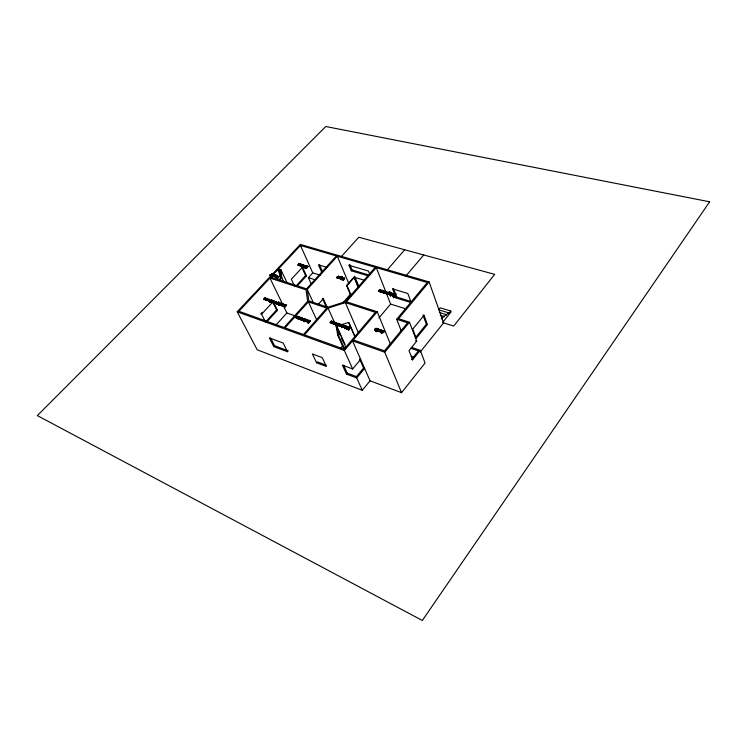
<?xml version="1.0" encoding="UTF-8"?>
<svg xmlns="http://www.w3.org/2000/svg" width="747" height="747" viewBox="0 0 747 747"><rect width="100%" height="100%" fill="white"/><g stroke="black" fill="none" stroke-linecap="round" stroke-linejoin="round"><path stroke-width="1.12" d="M347.915 328.96L349.633 328.643L349.12 326.981C350.539 329.138 345.842 329.147 349.148 328.241M349.531 327.121L349.652 328.437L350.343 327.391L350.773 327.784L348.774 330.109L348.345 329.726L349.512 328.363L347.794 328.68M341.622 324.525C342.07 325.72 339.194 326.822 339.932 325.104M338.195 277.202L338.447 278.145A0.962 0.607 -23.1 0 0 339.045 278.061L340.044 276.754M306.802 267.249L305.43 267.389L306.802 267.249L306.7 265.885L307.185 266.268L306.279 265.755L304.804 267.165M383.211 292.74C386.358 289.276 382.884 294.551 384.275 291.498A0.943 0.616 -21.5 0 1 384.873 291.423L385.471 292.03L384.416 293.113A0.952 0.626 -21.5 0 1 383.818 293.188L383.463 293.076M307.064 265.997C309.519 266.586 303.833 270.582 306.998 267.071L305.43 267.389M304.748 265.717C303.394 267.8 301.284 267.249 304.617 265.577C303.73 263.467 300.005 268.911 302.115 266.399C301.209 266.838 300.92 265.857 301.695 265.428M334.619 323.918L335.73 322.629A0.952 0.626 -24.1 0 1 336.327 322.555C337.868 322.835 335.711 325.225 335.104 324.105C335.44 322.302 337.84 323.46 335.786 324.319A0.962 0.635 -24.2 0 1 335.188 324.385L334.843 324.273M300.313 319.165L300.509 318.661M300.443 319.445C303.758 315.972 299.752 321.322 301.564 318.185A0.943 0.607 -25.4 0 1 302.143 318.119M298.595 318.567L299.724 317.316A0.934 0.607 -25.5 0 1 300.294 317.242L300.77 318.493M273.86 275.428L273.757 274.438L273.075 275.858C271.74 276.838 273.747 276.623 275.195 274.887C272.524 278.015 276.894 275.41 275.914 275.12M278.351 276.857L279.322 276.213L277.604 278.472L276.857 277.445L278.351 276.857L276.558 277.324L277.529 278.145M265.727 300.238C264.858 299.79 269.032 297.539 265.008 299.463C267.856 296.839 264.177 299.342 265.587 299.967M379.056 290.583L378.832 291.059L379.569 291.078L380.886 289.985L379.084 291.423L379.962 289.948L379.532 289.565L378.402 291.013L380.681 292.18C384.798 287.418 378.888 293.272 380.102 290.9M379.467 291.265L380.522 291.909M330.697 321.901C330.109 323.955 334.497 319.062 331.313 322.704C329.24 323.096 333.386 318.894 330.081 322.228C331.911 325.636 335.87 317.634 332.256 323.572M331.08 322.62L332.116 323.292M298.006 318.063L297.437 318.315L298.398 316.625L296.466 317.97L297.558 316.56L297.138 316.186L295.933 317.643L298.062 318.848C302.376 314.048 296.204 319.94 297.567 317.55M296.933 317.914L297.269 318.624L297.801 318.287M284.504 304.412C281.283 305.803 285.41 308.119 285.587 305.009C285.093 305 281.843 307.045 284.504 304.412C282.562 306.121 284.299 306.961 285.457 304.729M284.009 305.999L285.111 306.896C289.35 302.218 283.318 307.951 284.626 305.635M265.269 299.005L264.233 299.416L265.306 298.072L264.905 297.708L263.7 299.202L265.474 299.706M264.662 299.351L265.615 299.967M343.228 325.347C341.472 327.41 339.988 326.56 342.901 325.113C343.891 327.233 339.726 326.925 341.79 324.945C340.455 323.442 340.174 324.543 341.37 325.272M393.249 294.243C391.596 300.546 396.368 289.509 391.363 295.233C392.978 295.859 394.323 293.132 391.363 295.233M393.165 296.036L393.716 293.926M392.819 295.933L393.361 294.533M340.893 279.107L341.444 277.174L342.322 276.633L341.556 277.454C339.596 281.899 341.734 275.064 340.576 279.005M271.03 275.475C273.505 275.83 269.9 276.455 272.057 273.972L272.916 273.449L272.188 274.242C270.041 278.519 272.478 271.936 271.161 275.736M281.918 304.944C280.779 308.66 283.608 302.255 283.113 304.692C281.75 305.738 284.906 303.702 282.627 303.768L281.442 305.215L282.777 305.7M268.042 300.033C264.671 302.414 268.248 296.792 268.322 299.874M339.81 324.824C339.082 326.514 341.706 325.16 340.567 325.944A1.008 0.663 -24 0 1 339.95 326.028C338.372 325.58 340.744 323.806 341.192 325.533M340.072 276.922C336.972 275.848 342.126 278.5 338.316 277.062C339.997 279.462 336.832 277.361 339.343 277.632M279.005 303.515C277.931 301.293 280.601 304.804 277.856 303.123C280.162 307.857 279.611 297.577 276.969 304.104M270.965 301.676C274.737 299.379 269.378 303.133 271.843 301.414C272.422 298.921 273.439 301.452 271.096 301.891A1.046 0.654 -26.1 0 1 270.638 301.62L270.769 301.891A1.046 0.654 -26.1 0 0 271.226 302.161C278.687 298.221 269.284 304.374 273.533 301.9M272.795 301.872C271.945 303.049 275.036 302.049 272.795 301.872C272.72 300.518 271.544 302.47 272.627 302.423A0.952 0.598 -26 0 0 273.215 302.348L274.065 301.424L271.731 300.042C270.816 300.425 268.761 303.749 270.769 301.891M298.996 265.643C296.139 265.549 300.49 262.085 298.576 264.699C298.016 266.922 300.387 263.037 301.517 264.391C301.807 265.708 298.398 265.25 300.621 265.381C301.704 265.82 298.483 266.053 299.734 264.83M300.985 265.045L299.855 264.699C301.265 267.445 300.686 262.234 301.106 265.316M339.605 324.693C336.113 327.391 341.594 321.742 338.046 325.178M341.64 325.468L340.697 326.224A1.008 0.663 -24 0 1 340.072 326.308L339.801 325.253L340.884 325.468M341.071 325.253L341.202 324.581L340.202 324.45M306.494 320.902L306.195 321.658L307.157 321.976L307.278 321.425L306.429 321.593L306.093 320.939L307.194 319.679L308.306 320.416L306.672 321.126L307.96 321.173L308.222 320.211M389.766 293.87C389.318 297.306 394.313 288.594 390.448 295.196M381.101 331.08L381.325 330.548L380.494 330.491L379.112 331.649L380.41 329.67L380.494 330.491M370.064 380.811L362.286 390.317L356.721 377.963L364.611 368.411L363.584 368.028L359.615 359.008L360.652 359.382L352.668 368.962L344.358 350.511L352.519 340.884L370.064 380.811L401.559 392.67L425.08 362.995L420.234 350.334L411.644 347.402M282.889 304.3C285.868 304.739 280.433 305.196 282.553 305.971M339.521 277.426L339.549 276.754L338.793 276.988M382.305 331.388L382.128 330.267L382.8 330.818L381.343 333.031L381.754 332.546L380.923 331.715L381.026 332.929M412.232 358.597L418.395 350.913L410.887 348.345M438.863 309.566L440.272 307.829L450.73 311.032L448.611 313.675L448.303 312.769L438.881 309.865M411.541 359.447L412.624 359.83L420.234 350.334M442.541 322.536L451.039 311.938L450.73 311.032M420.262 351.996L443.597 322.872L429.114 281.927L300.331 244.418L237.191 311.807L257.211 349.783L362.286 390.317M441.262 318.932L443.41 316.261L440.263 315.281M439.581 312.563L445.856 314.515L443.727 317.167L443.41 316.261M448.303 312.769L446.174 315.411L445.856 314.515M415.211 337.952L416.275 338.307L427.415 324.562L424.025 315.327L422.951 314.991M429.114 281.927L398.553 318.689L409.468 322.218L416.705 341.118L409.011 350.632L412.624 359.83M296.587 317.214C295.775 318.726 298.445 316.663 298.398 316.625M331.715 322.256L331.472 322.751L332.191 322.779M415.911 337.093L426.36 324.217L423.334 316.018M276.231 276.455C279.929 274.821 272.627 279.303 276.829 275.41C275.876 277.875 279.023 275.438 276.679 275.568M303.824 319.716C303.235 321.593 305.868 318.017 306.672 319.856C305.934 322.601 303.291 320.846 305.85 321.275M424.025 315.327L412.764 329.11L416.275 338.307M401.559 392.67L384.77 352.229L409.468 322.218M275.615 276.343L275.54 276.941L276.586 276.894M273.85 301.975L273.878 301.069L272.963 300.957M277.725 303.263L278.052 304.515A0.962 0.607 -25.9 0 0 278.64 304.431L279.733 303.235L278.36 303.03M363.584 368.028L356.478 376.609L347.252 373.127L343.611 365.162M401.26 330.902L396.685 319.277L427.284 282.506L376.292 267.613L346.44 301.788L377.226 311.77L390.41 344.143M305.56 266.352C305.121 265.344 305.756 265.036 305.178 266.38M380.69 330.249L381.773 330.622L380.615 332.163L380.176 331.761L381.241 330.323L380.41 329.67M380.288 332.051L381.652 330.333L380.578 329.969M382.053 330.818C383.874 330.211 383.342 334.348 382.492 332.294A1.298 0.878 -22.2 0 0 382.772 332.62C383.79 331.537 384.985 330.865 383.977 330.828A0.952 0.644 -22.2 0 0 383.482 330.846C379.196 335.552 384.462 331.313 384.518 331.836M381.512 331.911L382.417 330.762L381.932 330.529M356.721 377.963L346.459 374.079L347.252 373.127M378.001 328.857C373.108 335.664 381.035 324.749 376.264 330.445L376.236 331.425L375.75 331.014L376.367 330.846L375.75 331.014M378.916 329.408L379.709 329.819L378.617 330.996L377.749 330.8L379.327 329.847L378.57 330.977A0.971 0.654 -22.4 0 1 377.982 331.061A1.13 0.756 -22.4 0 1 377.431 330.753C374.891 333.321 379.896 328.745 378.477 329.016M376.609 331.659L378.794 329.128M379.112 331.649L380.737 329.772M375.872 331.304L376.488 331.126M377.683 328.755L376.703 330.837M264.354 298.688C263.43 300.079 266.137 298.268 266.091 298.118M378.878 317.989L390.625 304.076L376.292 267.613M396.078 297.941L392.567 288.856L407.825 293.496L411.252 302.638L396.078 297.941L396.797 297.082L393.688 289.005M392.81 296.372C393.38 295.635 393.015 297.754 393.296 295.831C398.553 290.742 390.279 299.771 395.088 294.598M392.913 296.662L393.52 296.494M393.725 296.214L394.976 294.318M393.977 297.091C400.215 286.661 389.252 305.131 395.452 294.458M393.66 296.989L395.555 294.748M390.177 294.635L389.122 294.402L390.233 292.852L389.532 294.972L391.699 293.31M390.55 292.955C388.449 294.738 390.812 295.681 391.391 293.207M405.714 276.185L423.736 254.97M390.308 295.607C391.858 295.485 389.682 295.812 390.774 295.999M390.802 295.056C395.023 291.255 389.691 295.989 391.223 295.438M390.42 295.887L390.55 295.317M390.905 295.345L392.166 293.45M391.111 295.158L392.483 293.543M377.226 311.77L353.331 339.932L384.49 350.857L407.582 322.816L396.685 319.277M298.455 264.429L297.969 265.278L298.753 265.129M385.275 293.599C383.155 293.571 389.579 288.744 385.583 293.702M384.742 292.824L385.667 293.141L386.526 291.713M386.843 291.816L385.163 293.319M340.399 348.494L342.649 345.842M387.105 294.169C389 289.929 390.849 294.869 387.665 293.973C388.459 290.985 391.045 294.337 388.01 294.486A1.074 0.7 -21.3 0 1 387.478 294.197C385.312 292.572 391.521 291.181 389.747 292.507C387.833 292.992 388.888 291.647 390.308 292.45M390.074 292.731L390.205 292.17M306.046 320.332L305.43 319.072M379.84 289.659L378.524 291.293L379.588 291.554M346.711 329.053C348.335 328.624 345.936 329.913 347.308 328.876M347.224 328.484C351.613 324.553 346.094 329.408 347.654 328.876M346.832 329.334L347.43 329.156M347.346 328.764L348.653 326.822M347.532 328.596L348.961 326.925M380.886 289.985L379.99 291.666L380.606 291.395M380.681 292.18L380.41 291.629M380.372 292.086L381.932 290.303M348.466 330.006L350.651 327.503M343.825 327.214L344.087 326.915A1.27 0.84 -23.8 0 0 344.367 327.233C346.085 327.578 343.769 326.196 345.067 325.832C346.701 325.72 346.636 326.934 345.189 326.047C346.907 328.419 342.154 328.549 345.525 326.803M343.956 327.494L344.087 326.915M347.215 326.57L347.962 326.971L346.813 328.101A0.952 0.635 -23.8 0 1 346.244 328.185A1.111 0.738 -23.8 0 1 345.721 327.886C343.2 330.463 348.167 325.804 346.785 326.178M344.909 328.783L347.094 326.28M346.038 327.933C347.962 324.926 347.925 329.1 346.038 327.933C346.431 328.596 348.317 325.888 346.869 326.971M316.607 362.79L312.358 353.938L322.209 357.608L326.411 366.497L316.607 362.79L317.4 361.865L326.112 365.152M274.41 275.727L273.916 276.577L274.924 276.96L276.829 275.41M340.324 324.73L341.65 324.684M343.919 325.431C343.872 323.89 340.567 329.931 342.201 326.532M341.612 327.644L343.788 325.15M336.953 324.87C334.609 325.365 338.279 323.283 336.449 322.835A0.952 0.626 -24.1 0 0 335.851 322.909L334.74 324.198A0.952 0.626 -24.2 0 0 334.964 324.553L335.31 324.665A0.962 0.635 -24.2 0 0 335.917 324.6C342.229 321.761 335.235 324.814 337.046 325.225M336.094 324.88L336.299 324.357M336.738 325.122L338.354 323.292M338.951 323.712L339.978 324.077L338.811 325.356A0.952 0.626 -24.1 0 1 338.242 325.44A1.102 0.728 -24 0 1 337.719 325.132C335.216 327.7 340.165 323.077 338.793 323.442M336.925 326.028L339.091 323.544M387.404 269.751L404.687 249.769M331.957 323.47L333.564 321.649M331.528 320.958L330.165 322.62L331.201 322.9M332.546 321.303L331.985 323.012M342.556 303.235L350.875 293.739M350.997 294.972L347.028 285.615L354.405 277.258L358.719 287.67M328.054 308.119L304.468 334.88L344.134 349.166L375.396 312.358L345.366 302.591L328.054 308.119L337.635 329.502M280.162 303.936C281.722 300.331 278.192 308.688 281.89 304.02M350.959 295.868L346.552 285.466L353.929 277.109L364.648 280.368M342.64 279.639L344.647 278.061L343.181 279.294L343.601 279.938L343.676 279.453M307.484 319.781L306.335 321.07L307.26 321.415M343.125 279.798L342.079 279.686M351.305 270.787L352.042 269.956L349.783 264.485L349.036 265.316L351.305 270.787L368.514 275.951M306.672 321.126L307.39 321.696M306.858 320.911C309.305 319.044 305.616 321.789 307.979 320.827M343.359 279.929L341.874 279.92M344.647 278.061L343.601 279.938M310.36 321.014C304.636 328.036 312.61 316.158 307.783 322.013C308.595 323.488 308.408 320.342 309.669 320.93M308.053 323.18L310.229 320.734M302.638 320.444L302.218 320.071L302.638 320.444L303.945 318.558L301.601 319.837A0.952 0.616 -25.4 0 1 300.985 319.903L300.649 319.791M302.348 320.342L303.945 318.558M304.356 318.698C301.088 319.931 305.504 321.201 303.357 320.706C305.504 316.56 303.133 321.21 304.346 320.276M318.026 304.645L323.358 298.66L322.415 298.352L326.588 307.633M304.748 321.789C310.294 315.617 301.209 324.179 304.15 320.51M303.553 321.602L305.719 319.165M304.627 321.135L304.692 320.64L305.654 321.499M305.831 319.781L305.925 319.258M305.234 320.827L305.999 319.539M273.785 346.589L269.34 337.915L283.206 343.078L287.586 351.818L273.785 346.589L274.569 345.712L270.638 337.989M337.345 277.725C334.693 277.837 339.988 276.185 338.391 276.147M336.533 277.753L336.645 277.202M337.439 278.043L337.233 277.445L337.439 278.043C337.933 274.653 341.902 277.286 339.166 278.342A0.962 0.607 -23.1 0 1 338.568 278.426L338.036 278.061L338.438 277.342M337.149 277.949L338.68 276.231M302.218 320.071L301.853 319.557M297.427 316.289L296.064 317.923L297.063 318.194M298.062 318.848L299.37 316.961M308.362 301.891L285.027 327.877L303.487 334.525L326.841 308.053L308.362 301.891L316.588 319.707M341.687 256.202L358.812 237.229L494.682 274.364L453.681 326.065L443.597 322.872M307.25 289.416L337.308 256.23L375.293 267.323L345.207 301.732L327.914 307.26L308.866 300.92L307.25 289.416L313.488 303.011M275.428 325.655L286.885 312.993L295.485 315.99M266.726 322.013L277.473 310.238L273.215 301.592L261.581 314.226L260.703 313.917L262.253 312.227M282.291 304.953L283.468 304.636L282.095 305.159M311.443 284.411L308.38 277.651L312.741 272.87L320.482 275.269M284.644 304.683L283.169 306.009L284.14 306.27M285.111 306.896L284.85 306.354M284.831 306.802L286.4 305.056M278.64 304.449L279.49 304.683L278.836 304.234M279.966 303.413C282.086 302.395 277.595 306.746 279.154 304.627M296.008 286.054L305.588 275.578L306.475 275.858L296.886 286.344M279.35 304.412L280.05 302.908M281.871 303.852C281.582 303.431 280.984 304.402 280.536 305.103A1.205 0.756 -25.8 0 1 280.246 304.757L280.097 304.477A1.205 0.756 -25.8 0 0 280.33 304.776C280.863 304.468 281.815 302.32 281.787 303.674C281.302 303.889 280.218 306.279 279.817 304.571M278.874 305.346L279.565 304.991M265.848 321.696L276.586 309.93L277.473 310.238M305.887 268.285L308.184 266.576M273.972 303.646C276.147 303.245 272.244 303.039 274.485 301.583C278.033 300.425 273.617 304.262 274.382 304.01M276.026 301.825C274.102 300.527 273.785 304.655 275.578 301.629C274.681 300.994 272.982 303.487 274.681 302.871M306.018 268.556L308.063 266.296M274.102 303.917L276.362 301.853M276.558 303.74C275.4 304.515 277.641 301.48 278.622 302.75M276.11 303.796L276.297 303.291M276.698 304.01L278.267 302.274M277.996 303.394L277.921 304.244A0.962 0.607 -25.9 0 0 278.5 304.16C279.257 302.787 276.567 304.487 278.818 303.712M269.872 302.46L272.001 300.135L271.787 300.78M306.279 265.755L306.681 266.109L305.318 267.594L304.617 267.379C303.861 268.229 303.543 266.464 304.412 266.81L304.795 267.753M303.833 267.137L303.898 266.651M304.412 266.81L304.869 265.624M272.711 301.583L272.272 302.32L272.767 302.694A0.952 0.598 -26 0 0 273.346 302.619L274.438 301.424L273.085 301.228M303.945 267.715L305.439 266.072L304.991 265.895M304.683 267.165L304.804 267.435M304.552 268.005L306.559 265.839M299.977 264.97C298.557 266.726 302.264 265.82 302.199 264.503C300.061 267.743 304.048 265.353 303.207 264.812M301.993 266.119C300.163 266.502 302.61 263.476 300.229 264.363M302.47 264.587L301.433 265.727L302.19 265.913M269.975 301.396C268.098 302.04 271.693 298.249 268.518 299.939C266.483 302.572 272.72 300.014 271.058 299.808M269.181 301.414L269.293 300.873M269.63 301.349L269.9 301.452M301.433 267.137L303.478 264.896M269.76 301.62L271.329 299.902M302.563 266.642L302.703 266.091M303.525 265.605L304.711 265.605M265.176 297.801L263.85 299.37L264.793 299.622M265.456 300.145L267.015 298.427M299.23 263.598C296.634 266.8 299.995 263.075 300.583 264.354M298.725 265.558L300.238 263.896M280.9 269.742L281.834 277.893L279.723 280.162L306.541 288.856L336.365 255.95L300.481 245.474L278.482 268.976L280.9 269.742L287.231 283.132M274.532 276.595L276.185 275.204M276.558 275.326C279.817 276.287 274.541 276.848 276.698 277.156M277.408 277.875C280.05 276.782 276.11 277.156 277.296 278.071M277.482 278.201L279.322 276.213M271.385 275.587L273.299 274.28L273.673 274.933M271.478 275.83L271.656 275.335M273.299 274.28C274.522 274.784 271.46 276.978 272.123 275.54M269.956 278.08L238.891 311.256L284.075 327.531L307.633 301.312L306.037 289.808L269.956 278.08L286.885 312.993M277.707 269.798L270.731 277.249L278.818 279.873L280.601 277.949L279.761 270.451L277.707 269.798L280.639 275.97M272.048 276.026L273.57 274.364M272.515 276.175L272.58 275.699M272.608 276.763L274.28 274.896L273.757 274.438M275.195 274.887L274.158 276.035L274.877 276.222M346.197 326.756L345.45 326.29L345.525 326.953M388.487 292.563L389.943 292.441M341.706 325.3L343.415 325.122M382.371 332.013A1.298 0.878 -22.2 0 0 382.66 332.331L383.379 332.284L383.024 331.761M386.993 293.879L387.366 293.907A1.074 0.7 -21.3 0 0 387.898 294.197L389.187 293.524L388.412 293.095M337.849 325.412A1.102 0.728 -24 0 0 338.363 325.72A0.952 0.626 -24.1 0 0 338.933 325.636L340.1 324.357L339.073 323.993M391.465 295.513L393.828 294.215M342.322 276.633L339.203 278.342L340.996 277.445M339.203 278.342L339.633 278.715L341.108 277.725M272.916 273.449L269.882 275.101L271.619 274.233M269.882 275.101L271.749 274.504M339.325 278.622L342.434 276.913M270.012 275.372L273.047 273.719M384.808 331.528L384.098 331.117A0.952 0.644 -22.2 0 0 383.594 331.136L383.006 331.92M344.227 327.205A1.27 0.84 -23.8 0 0 344.488 327.513C345.684 327.849 344.236 324.917 346.487 326.448M301.732 320.118L302.684 318.586L302.012 317.839A0.943 0.607 -25.4 0 0 301.433 317.914L299.846 319.23A0.943 0.607 -25.5 0 1 299.267 319.305L298.931 319.193A0.934 0.607 -25.5 0 1 298.725 318.848C302.04 315.365 298.034 320.743 299.855 317.587A0.934 0.607 -25.5 0 1 300.425 317.522L300.752 318.035L299.715 318.96A0.943 0.607 -25.5 0 1 299.136 319.034L298.8 318.913M305.551 267.659L307.129 267.342M339.334 325.393L336.234 326.374L337.691 335.17L343.788 348.718M341.407 324.74L348.644 322.433L355.021 337.074M337.691 335.17L338.316 334.973L336.85 326.178L344.769 343.881L345.525 348.289M344.769 343.881L344.162 344.068L344.012 343.2M337.233 277.445L336.411 277.473M269.844 301.125L269.088 301.162M303.413 265.334C305.486 265.101 302.862 266.94 302.843 266.371C303.824 267.491 305.149 265.138 303.394 265.334M274.681 276.437C272.58 276.997 275.456 274.728 273.888 274.709M276.773 303.506L275.97 303.525M385.368 293.076L384.5 293.104M302.432 319.828L301.639 319.865M347.066 326.738L348.102 327.102L346.944 328.391A0.952 0.635 -23.8 0 1 346.365 328.475A1.111 0.738 -23.8 0 1 345.842 328.166M378.766 329.586L379.037 330.286L377.749 330.8M388.599 292.871L388.898 293.487L387.665 293.973M338.877 324.226L339.698 324.478M308.847 321.864C306.933 322.246 309.305 319.744 309.996 320.986M342.406 326.299C340.473 326.682 342.798 324.133 343.545 325.403M298.595 265.25L298.949 264.914M283.029 304.178L282.683 304.515M308.642 322.19C306.382 322.433 308.903 319.399 309.865 320.715M265.269 299.808L265.68 299.482M284.635 306.466L285.055 306.13M278.239 277.053L276.614 277.735L277.604 278.472M302.143 318.119C303.254 318.521 301.33 320.202 300.518 319.511A0.952 0.616 -25.4 0 0 300.733 319.819M349.036 265.316L368.448 271.068L369.924 274.756M352.042 269.956L369.251 275.101M326.841 267.333L318.418 264.783L321.854 272.599M300.07 265.241L300.938 265.502M304.869 266.95L305.112 267.846M303.712 266.856L305.318 267.594M338.54 277.623L339.455 277.903M342.705 279.154L343.181 279.294M342.518 279.369L343.797 279.723M396.797 297.082L410.897 301.433M346.552 285.466L347.028 285.615M308.38 277.651L315.019 279.742M390.625 304.076L405.966 308.913M426.36 324.217L427.415 324.562M272.384 275.904L273.654 276.278M415.612 340.753L416.705 341.118M382.175 332.378L380.839 332.238M349.12 326.981L349.652 327.401M273.71 301.704L272.328 301.284L276.586 309.93M278.08 303.684L278.948 303.992M340.044 325.421L341.005 325.748M411.223 356.263L414.426 357.383M352.519 340.884L384.77 352.229M237.191 311.807L344.358 350.511M352.668 368.962L342.359 365.115L346.459 374.079M269.499 301.181L270.041 300.901M274.569 345.712L288.379 350.922M336.785 277.482L337.42 277.23M335.963 324.6L337.028 324.357M271.74 275.578L272.319 275.326M276.371 303.525L276.978 303.282M301.993 319.837L302.628 319.595M261.581 314.226L265.474 321.901M275.699 301.769L274.252 302.787L274.877 302.656M273.075 275.858L273.458 276.483M281.834 277.893L283.795 282.03M279.761 270.451L280.732 272.506M307.194 319.679L307.465 320.23M294.505 286.026L291.339 279.247L302.516 267.127L306.475 275.858M301.629 266.847L305.588 275.578M338.316 334.973L344.871 349.568M300.481 245.474L312.741 272.87M337.952 329.67L340.744 335.917M341.678 337.999L343.545 342.154M338.568 331.584L339.96 334.703M341.827 338.867L342.761 340.949M323.358 298.66L327.055 306.914M319.576 264.961L322.583 271.796M346.963 328.755L347.187 329.455M348.952 322.611L355.32 337.252M345.366 302.591L358.205 332.387M337.308 256.23L348.84 283.589M354.666 276.278L358.971 286.699M354.358 278.155L357.813 286.484M376.002 330.716L376.236 331.425M378.57 329.819L379.849 329.95L378.692 331.266A0.971 0.654 -22.4 0 1 378.103 331.351A1.13 0.756 -22.4 0 1 377.552 331.033M393.043 296.092L393.277 296.774M393.165 288.398L393.501 289.276M349.241 327.261L349.269 328.521M383.547 293.104A0.952 0.626 -21.5 0 1 383.304 292.768M300.602 319.548A0.952 0.607 -25.4 0 1 300.397 319.193M298.893 318.95A0.943 0.607 -25.5 0 1 298.679 318.595M334.927 324.301A0.962 0.635 -24.2 0 1 334.703 323.946M383.108 292.301L383.099 292.46A0.943 0.616 -21.5 0 0 383.351 292.796L383.706 292.908A0.952 0.626 -21.5 0 0 384.303 292.824C386.348 291.918 383.659 290.966 383.594 292.74C384.378 293.58 386.274 291.377 384.761 291.134A0.943 0.616 -21.5 0 0 384.163 291.209L383.108 292.301M381.381 292.021L381.372 292.17A0.943 0.616 -21.6 0 0 381.614 292.507L381.969 292.619A0.952 0.616 -21.6 0 0 382.576 292.544C385.181 291.461 381.876 289.696 381.381 292.021M381.269 291.741L381.259 291.89A0.943 0.616 -21.6 0 0 381.502 292.226L381.857 292.338A0.952 0.616 -21.6 0 0 382.464 292.254L383.519 291.181L382.922 290.574A0.943 0.616 -21.6 0 0 382.324 290.648L381.269 291.741M374.62 329.483L374.62 329.651A0.98 0.654 -22.5 0 0 374.863 330.015C377.655 330.678 375.937 327.093 375.255 330.081A0.99 0.663 -22.5 0 0 375.853 330.062L376.946 328.923L376.339 328.26A0.98 0.663 -22.5 0 0 375.722 328.325L374.62 329.483M374.742 329.772L374.733 329.931A0.98 0.654 -22.5 0 0 374.985 330.295L375.349 330.417A0.99 0.663 -22.5 0 0 375.965 330.351C378.682 329.222 375.265 327.317 374.742 329.772M341.248 278.603C343.461 280.825 343.751 275.157 341.248 278.603M341.36 278.883C343.657 280.984 343.816 275.494 341.36 278.883M332.835 323.143L332.817 323.302A0.952 0.626 -24.2 0 0 333.05 323.647L333.395 323.768A0.962 0.635 -24.2 0 0 333.993 323.694L335.086 322.583L334.535 321.948A0.952 0.626 -24.2 0 0 333.937 322.013L332.835 323.143M332.957 323.414L332.947 323.572A0.952 0.626 -24.2 0 0 333.171 323.927L333.517 324.049A0.962 0.635 -24.2 0 0 334.114 323.974C336.776 322.891 333.526 321.033 332.957 323.414M267.865 300.369C269.994 302.46 270.377 296.989 267.865 300.369M266.249 299.808C268.35 301.928 268.789 296.419 266.249 299.808M375.013 329.446L375.9 329.744L376.441 328.596A0.98 0.663 -22.5 0 0 375.844 328.615L375.013 329.446M381.642 291.694L382.501 291.965L383.024 290.891A0.943 0.616 -21.6 0 0 382.436 290.928L381.642 291.694M381.754 291.974C383.183 293.431 383.566 289.388 381.754 291.974M335.001 323.712C336.365 325.262 336.888 321.023 335.001 323.712M341.603 278.566C342.938 279.966 343.433 276.035 341.603 278.566M341.724 278.846C343.097 280.134 343.48 276.399 341.724 278.846M333.209 323.096L334.049 323.386L334.609 322.274A0.952 0.626 -24.2 0 0 334.058 322.293L333.209 323.096M333.33 323.376C334.712 324.926 335.263 320.678 333.33 323.376M300.826 319.249L300.91 319.585A0.952 0.607 -25.4 0 0 301.433 319.557L302.208 318.437L300.826 319.249M299.108 318.652C300.397 320.155 301.004 316.028 299.108 318.652M268.21 300.331C269.415 301.751 270.087 297.81 268.21 300.331M268.35 300.602C269.564 302.012 270.227 298.09 268.35 300.602M266.595 299.771C266.483 301.863 269.63 297.353 266.595 299.771M709.65 201.802L422.326 620.486L37.35 415.593L325.776 126.514L709.65 201.802"/></g></svg>
